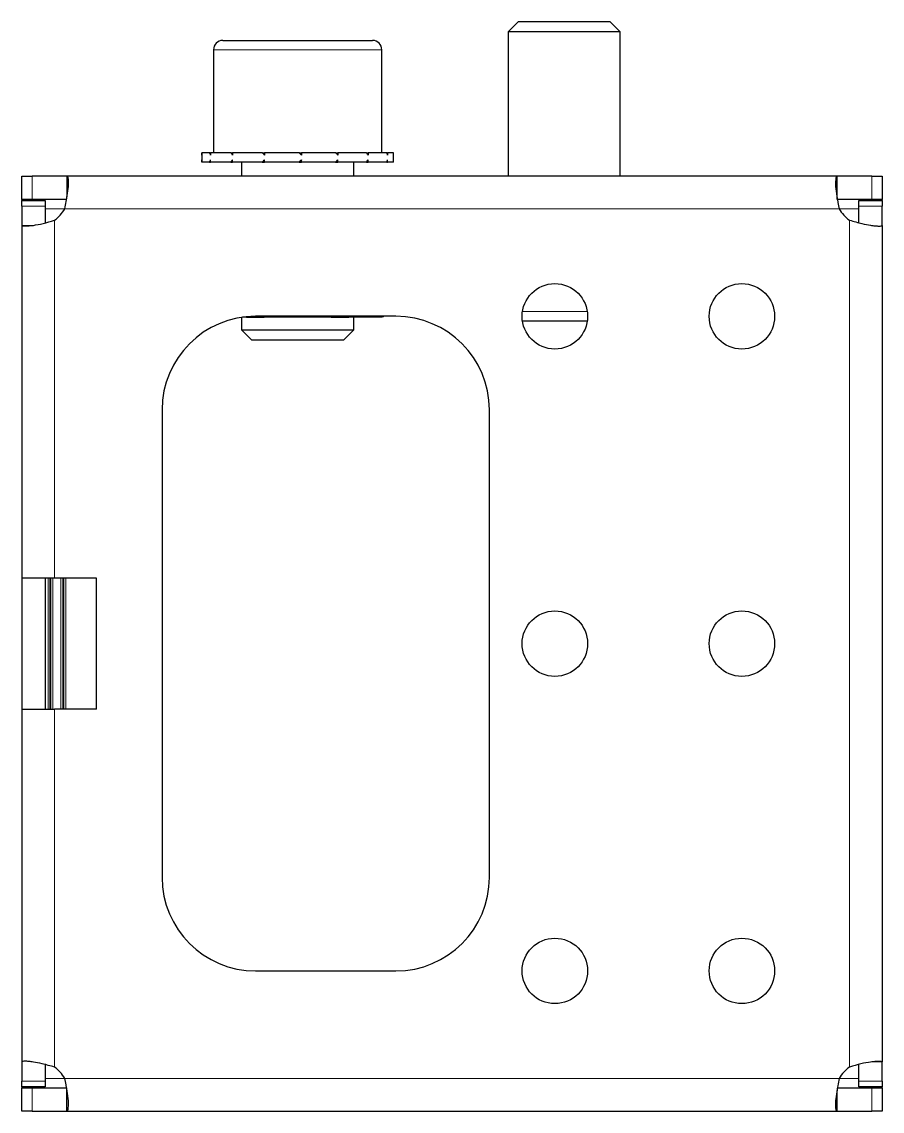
# Model space of a CAD drawing. Header units: millimetres. Extents: x -438 to 3999, y -470 to 660.
# Drawn here: x 3907.1 to 3999.1, y 194.9 to 311.4 of the extents above; entities that cross this region are included whole.
import ezdxf

# ---------------------------------------------------------------- set-up
doc = ezdxf.new("R2010")
doc.units = ezdxf.units.MM

msp = doc.modelspace()

# ---------------------------------------------------------------- linework, layer by layer
at = {"color": 7, "linetype": 'Continuous', "lineweight": 25}
for p, q in [((3960.18, 311.45), (3959.1, 310.37)), ((3970.03, 311.45), (3960.18, 311.45)), ((3971.1, 310.37), (3970.03, 311.45)), ((3959.1, 310.37), (3959.1, 294.95)), ((3971.1, 310.37), (3959.1, 310.37)), ((3971.1, 294.95), (3971.1, 310.37)), ((3928.6, 309.45), (3936.94, 309.45)), ((3936.94, 309.45), (3944.6, 309.45)), ((3927.6, 308.45), (3927.6, 297.45)), ((3945.6, 297.45), (3945.6, 308.45)), ((3926.35, 297.45), (3926.35, 296.45)), ((3926.35, 297.45), (3926.36, 297.45)), ((3926.36, 297.45), (3926.36, 297.2)), ((3927.19, 297.45), (3926.36, 297.45)), ((3927.19, 297.45), (3927.29, 297.45)), ((3927.29, 297.45), (3927.29, 297.2)), ((3929.46, 297.45), (3927.29, 297.45)), ((3929.46, 297.45), (3929.64, 297.45)), ((3929.64, 297.45), (3929.64, 297.2)), ((3932.81, 297.45), (3929.64, 297.45)), ((3932.81, 297.45), (3933.05, 297.45)), ((3933.05, 297.45), (3933.05, 297.2)), ((3936.75, 297.45), (3933.05, 297.45)), ((3936.75, 297.45), (3936.98, 297.45)), ((3936.75, 297.45), (3936.82, 297.45)), ((3936.95, 297.45), (3937, 297.45)), ((3937, 297.45), (3937, 297.2)), ((3940.66, 297.45), (3937, 297.45)), ((3940.66, 297.45), (3940.89, 297.45)), ((3940.89, 297.45), (3940.89, 297.2)), ((3943.95, 297.45), (3940.89, 297.45)), ((3943.95, 297.45), (3944.12, 297.45)), ((3944.12, 297.45), (3944.12, 297.2)), ((3946.13, 297.45), (3944.12, 297.45)), ((3946.13, 297.45), (3946.22, 297.45)), ((3946.22, 297.45), (3946.22, 297.2)), ((3946.85, 297.45), (3946.22, 297.45)), ((3946.85, 296.45), (3946.85, 297.45)), ((3926.35, 296.45), (3926.36, 296.45)), ((3926.36, 296.45), (3926.36, 296.7)), ((3927.19, 296.45), (3926.36, 296.45)), ((3927.19, 296.45), (3927.29, 296.45)), ((3927.29, 296.45), (3927.29, 296.7)), ((3929.46, 296.45), (3927.29, 296.45)), ((3929.46, 296.45), (3929.64, 296.45)), ((3929.64, 296.45), (3929.64, 296.7)), ((3932.81, 296.45), (3929.64, 296.45)), ((3930.6, 296.45), (3930.6, 294.95)), ((3932.81, 296.45), (3933.05, 296.45)), ((3933.05, 296.45), (3933.05, 296.7)), ((3936.75, 296.45), (3933.05, 296.45)), ((3936.75, 296.45), (3936.9, 296.45)), ((3936.9, 296.45), (3937, 296.45)), ((3937, 296.45), (3937, 296.7)), ((3940.66, 296.45), (3937, 296.45)), ((3940.66, 296.45), (3940.89, 296.45)), ((3940.89, 296.45), (3940.89, 296.7)), ((3943.95, 296.45), (3940.89, 296.45)), ((3942.6, 294.95), (3942.6, 296.45)), ((3943.95, 296.45), (3944.12, 296.45)), ((3944.12, 296.45), (3944.12, 296.7)), ((3946.13, 296.45), (3944.12, 296.45)), ((3946.13, 296.45), (3946.22, 296.45)), ((3946.22, 296.45), (3946.22, 296.7)), ((3946.85, 296.45), (3946.22, 296.45)), ((3907.1, 292.45), (3907.1, 294.95)), ((3907.1, 294.95), (3908.21, 294.95)), ((3911.93, 294.95), (3908.21, 294.95)), ((3911.93, 294.95), (3911.93, 292.73)), ((3994.27, 294.95), (3911.93, 294.95)), ((3994.27, 292.45), (3994.27, 294.95)), ((3997.99, 294.95), (3994.27, 294.95)), ((3997.99, 294.95), (3999.1, 294.95)), ((3999.1, 294.95), (3999.1, 292.45)), ((3908.21, 292.45), (3907.1, 292.45)), ((3907.1, 292.45), (3907.1, 292.35)), ((3911.93, 292.45), (3908.21, 292.45)), ((3997.99, 292.45), (3994.27, 292.45)), ((3999.1, 292.45), (3997.99, 292.45)), ((3999.1, 292.35), (3999.1, 292.45)), ((3907.1, 292.35), (3909.6, 292.35)), ((3907.1, 291.74), (3907.1, 292.35)), ((3907.1, 291.74), (3907.1, 289.67)), ((3909.6, 292.35), (3909.6, 291.74)), ((3909.6, 291.74), (3909.6, 289.92)), ((3996.6, 292.35), (3999.1, 292.35)), ((3996.6, 291.74), (3996.6, 292.35)), ((3996.6, 289.9), (3996.6, 291.74)), ((3999.1, 292.35), (3999.1, 291.74)), ((3999.1, 289.67), (3999.1, 291.74)), ((3907.1, 289.67), (3908.19, 289.67)), ((3907.1, 289.67), (3907.1, 251.95)), ((3999.1, 289.67), (3999.1, 200.22)), ((3930.6, 279.83), (3930.6, 278.52)), ((3931.13, 279.85), (3930.69, 279.85)), ((3931.13, 279.85), (3933.03, 279.85)), ((3947.1, 279.95), (3932.1, 279.95)), ((3933.58, 279.85), (3933.03, 279.85)), ((3939.62, 279.85), (3933.58, 279.85)), ((3940.18, 279.85), (3939.62, 279.85)), ((3940.18, 279.85), (3942.08, 279.85)), ((3945.33, 279.85), (3942.08, 279.85)), ((3942.6, 278.52), (3942.6, 279.85)), ((3945.33, 279.85), (3945.33, 279.95)), ((3945.43, 279.85), (3945.33, 279.85)), ((3945.45, 279.85), (3945.43, 279.85)), ((3945.43, 279.85), (3945.43, 279.85)), ((3930.6, 278.52), (3931.68, 277.45)), ((3930.6, 278.52), (3936.86, 278.52)), ((3936.86, 278.52), (3942.6, 278.52)), ((3941.53, 277.45), (3942.6, 278.52)), ((3967.57, 279.45), (3960.64, 279.45)), ((3931.68, 277.45), (3936.81, 277.45)), ((3936.81, 277.45), (3941.53, 277.45)), ((3922.1, 269.95), (3922.1, 219.95)), ((3957.1, 219.95), (3957.1, 269.95)), ((3910.6, 251.95), (3907.1, 251.95)), ((3907.1, 251.95), (3907.1, 237.95)), ((3909.6, 251.95), (3909.6, 237.95)), ((3915.1, 251.95), (3910.6, 251.95)), ((3915.1, 237.95), (3915.1, 251.95)), ((3907.1, 237.95), (3910.6, 237.95)), ((3907.1, 237.95), (3907.1, 200.22)), ((3915.1, 237.95), (3910.6, 237.95)), ((3932.1, 209.95), (3947.1, 209.95)), ((3907.1, 200.22), (3907.1, 198.16)), ((3909.6, 200), (3909.6, 198.16)), ((3996.6, 198.16), (3996.6, 199.98)), ((3999.1, 200.22), (3998.01, 200.22)), ((3999.1, 198.16), (3999.1, 200.22)), ((3907.1, 197.55), (3907.1, 198.16)), ((3909.6, 198.16), (3909.6, 197.55)), ((3996.6, 197.55), (3996.6, 198.16)), ((3999.1, 198.16), (3999.1, 197.55)), ((3909.6, 197.55), (3907.1, 197.55)), ((3907.1, 197.55), (3907.1, 197.45)), ((3907.1, 194.95), (3907.1, 197.45)), ((3907.1, 197.45), (3908.21, 197.45)), ((3908.21, 197.45), (3911.93, 197.45)), ((3911.93, 194.95), (3911.93, 197.45)), ((3994.27, 197.45), (3997.99, 197.45)), ((3994.27, 194.95), (3994.27, 197.16)), ((3999.1, 197.55), (3996.6, 197.55)), ((3997.99, 197.45), (3999.1, 197.45)), ((3999.1, 197.45), (3999.1, 197.55)), ((3999.1, 197.45), (3999.1, 194.95)), ((3908.21, 194.95), (3907.1, 194.95)), ((3908.21, 194.95), (3911.93, 194.95)), ((3911.93, 194.95), (3994.27, 194.95)), ((3994.27, 194.95), (3997.99, 194.95)), ((3999.1, 194.95), (3997.99, 194.95))]:
    msp.add_line(p, q, dxfattribs=at)
at = {"color": 8, "linetype": 'Continuous', "lineweight": 18}
for p, q in [((3936.98, 308.45), (3927.6, 308.45)), ((3945.6, 308.45), (3936.98, 308.45)), ((3908.21, 294.95), (3908.21, 292.45)), ((3997.99, 292.45), (3997.99, 294.95)), ((3909.6, 291.74), (3907.1, 291.74)), ((3909.6, 291.45), (3911.69, 291.45)), ((3911.69, 291.45), (3994.51, 291.45)), ((3994.51, 291.45), (3996.6, 291.45)), ((3999.1, 291.74), (3996.6, 291.74)), ((3910.6, 290.23), (3910.6, 251.95)), ((3995.6, 290.23), (3995.6, 199.67)), ((3933.03, 279.95), (3933.03, 279.85)), ((3933.58, 279.95), (3933.58, 279.85)), ((3939.62, 279.95), (3939.62, 279.85)), ((3940.18, 279.95), (3940.18, 279.85)), ((3960.64, 280.45), (3967.57, 280.45)), ((3909.91, 237.95), (3909.91, 251.95)), ((3910.11, 251.95), (3910.11, 237.95)), ((3910.21, 237.95), (3910.21, 251.95)), ((3910.41, 251.95), (3910.41, 237.95)), ((3911.29, 237.95), (3911.29, 251.95)), ((3911.49, 251.95), (3911.49, 237.95)), ((3911.6, 237.95), (3911.6, 251.95)), ((3911.8, 251.95), (3911.8, 237.95)), ((3910.6, 237.95), (3910.6, 199.67)), ((3907.1, 198.16), (3909.6, 198.16)), ((3911.69, 198.45), (3909.6, 198.45)), ((3911.69, 198.45), (3994.51, 198.45)), ((3996.6, 198.45), (3994.51, 198.45)), ((3996.6, 198.16), (3999.1, 198.16)), ((3908.21, 197.45), (3908.21, 194.95)), ((3997.99, 194.95), (3997.99, 197.45))]:
    msp.add_line(p, q, dxfattribs=at)
at = {"color": 7, "linetype": 'Continuous', "lineweight": 25}
for centre in [(3964.1, 279.95), (3984.1, 279.95), (3964.1, 244.95), (3984.1, 244.95), (3964.1, 209.95), (3984.1, 209.95)]:
    msp.add_circle(centre, 3.5, dxfattribs=at)
for centre, radius, start, end in [((3928.6, 308.45), 1, 90, 180), ((3944.6, 308.45), 1, 0, 90), ((3908.6, 293.1), 3.5, 304.8499, 331.8729), ((3997.6, 293.1), 3.5, 208.1271, 235.1501), ((3932.1, 269.95), 10, 90, 180), ((3947.1, 269.95), 10, 0, 90), ((3932.1, 219.95), 10, 180, 270), ((3947.1, 219.95), 10, 270, 0), ((3908.6, 196.8), 3.5, 28.1271, 55.1501), ((3997.6, 196.8), 3.5, 124.8499, 151.8729)]:
    msp.add_arc(centre, radius, start, end, dxfattribs=at)
for points, knots in [([(3926.36, 297.2), (3926.36, 297.24), (3926.36, 297.3), (3926.35, 297.38), (3926.35, 297.43), (3926.35, 297.45)], [0, 0, 0, 0, 0.499981, 0.749988, 1, 1, 1, 1]), ([(3927.29, 297.2), (3927.27, 297.24), (3927.25, 297.3), (3927.21, 297.38), (3927.2, 297.43), (3927.19, 297.45)], [0, 0, 0, 0, 0.499981, 0.749988, 1, 1, 1, 1]), ([(3929.64, 297.2), (3929.61, 297.24), (3929.56, 297.3), (3929.5, 297.38), (3929.47, 297.43), (3929.46, 297.45)], [0, 0, 0, 0, 0.499981, 0.749988, 1, 1, 1, 1]), ([(3933.05, 297.2), (3933.01, 297.24), (3932.95, 297.3), (3932.87, 297.38), (3932.83, 297.43), (3932.81, 297.45)], [0, 0, 0, 0, 0.4999808, 0.7499881, 1, 1, 1, 1]), ([(3937, 297.2), (3936.96, 297.24), (3936.89, 297.3), (3936.81, 297.38), (3936.77, 297.43), (3936.75, 297.45)], [0, 0, 0, 0, 0.499981, 0.749988, 1, 1, 1, 1]), ([(3937, 297.2), (3936.98, 297.27), (3936.95, 297.4), (3936.91, 297.43), (3936.9, 297.45)], [0, 0, 0, 0, 0.561794, 1, 1, 1, 1]), ([(3940.89, 297.2), (3940.85, 297.24), (3940.79, 297.3), (3940.72, 297.38), (3940.68, 297.43), (3940.66, 297.45)], [0, 0, 0, 0, 0.499981, 0.749988, 1, 1, 1, 1]), ([(3944.12, 297.2), (3944.1, 297.24), (3944.05, 297.3), (3944, 297.38), (3943.97, 297.43), (3943.95, 297.45)], [0, 0, 0, 0, 0.499981, 0.749988, 1, 1, 1, 1]), ([(3946.22, 297.2), (3946.2, 297.24), (3946.18, 297.3), (3946.15, 297.38), (3946.13, 297.43), (3946.13, 297.45)], [0, 0, 0, 0, 0.499981, 0.749988, 1, 1, 1, 1]), ([(3926.35, 296.45), (3926.35, 296.47), (3926.35, 296.51), (3926.36, 296.59), (3926.36, 296.66), (3926.36, 296.7)], [0, 0, 0, 0, 0.25014, 0.50028, 1, 1, 1, 1]), ([(3927.19, 296.45), (3927.2, 296.47), (3927.21, 296.51), (3927.25, 296.59), (3927.27, 296.66), (3927.29, 296.7)], [0, 0, 0, 0, 0.25014, 0.50028, 1, 1, 1, 1]), ([(3929.46, 296.45), (3929.47, 296.47), (3929.5, 296.51), (3929.56, 296.59), (3929.61, 296.66), (3929.64, 296.7)], [0, 0, 0, 0, 0.25014, 0.50028, 1, 1, 1, 1]), ([(3932.81, 296.45), (3932.83, 296.47), (3932.87, 296.51), (3932.95, 296.59), (3933.01, 296.66), (3933.05, 296.7)], [0, 0, 0, 0, 0.2501401, 0.5002802, 1, 1, 1, 1]), ([(3936.75, 296.45), (3936.77, 296.47), (3936.81, 296.51), (3936.89, 296.59), (3936.96, 296.66), (3937, 296.7)], [0, 0, 0, 0, 0.25014, 0.50028, 1, 1, 1, 1]), ([(3937, 296.7), (3936.98, 296.62), (3936.95, 296.49), (3936.91, 296.46), (3936.9, 296.45)], [0, 0, 0, 0, 0.561794, 1, 1, 1, 1]), ([(3940.66, 296.45), (3940.68, 296.47), (3940.72, 296.51), (3940.79, 296.59), (3940.85, 296.66), (3940.89, 296.7)], [0, 0, 0, 0, 0.25014, 0.50028, 1, 1, 1, 1]), ([(3943.95, 296.45), (3943.97, 296.47), (3944, 296.51), (3944.05, 296.59), (3944.1, 296.66), (3944.12, 296.7)], [0, 0, 0, 0, 0.25014, 0.50028, 1, 1, 1, 1]), ([(3946.13, 296.45), (3946.13, 296.47), (3946.15, 296.51), (3946.18, 296.59), (3946.2, 296.66), (3946.22, 296.7)], [0, 0, 0, 0, 0.25014, 0.50028, 1, 1, 1, 1]), ([(3911.69, 291.45), (3911.74, 291.71), (3911.84, 292.2), (3911.99, 293.02), (3912.09, 293.73), (3912.11, 294.29), (3912.09, 294.65), (3912.03, 294.9), (3911.97, 294.93), (3911.93, 294.95)], [0, 0, 0, 0, 0.144067, 0.271276, 0.474907, 0.597997, 0.726338, 0.860245, 1, 1, 1, 1]), ([(3994.27, 294.95), (3994.24, 294.93), (3994.18, 294.89), (3994.11, 294.53), (3994.09, 293.86), (3994.23, 292.76), (3994.42, 291.89), (3994.51, 291.45)], [0, 0, 0, 0, 0.16069, 0.301312, 0.521951, 0.753573, 1, 1, 1, 1]), ([(3907.1, 289.67), (3907.13, 289.66), (3907.17, 289.63), (3907.57, 289.61), (3908.28, 289.65), (3909.38, 289.87), (3910.19, 290.1), (3910.6, 290.23)], [0, 0, 0, 0, 0.17084, 0.319217, 0.548103, 0.767822, 1, 1, 1, 1]), ([(3995.6, 290.23), (3996.06, 290.1), (3996.86, 289.88), (3997.77, 289.69), (3998.36, 289.62), (3998.76, 289.6), (3999.05, 289.61), (3999.08, 289.65), (3999.1, 289.67)], [0, 0, 0, 0, 0.2541487, 0.4482127, 0.5749082, 0.7088724, 0.8504677, 1, 1, 1, 1]), ([(3942.35, 279.95), (3942.33, 279.92), (3942.28, 279.87), (3942.18, 279.85), (3942.1, 279.85), (3942.08, 279.85)], [0, 0, 0, 0, 0.319957, 0.82406, 1, 1, 1, 1]), ([(3945.81, 279.95), (3945.77, 279.92), (3945.67, 279.87), (3945.54, 279.85), (3945.48, 279.85), (3945.45, 279.85)], [0, 0, 0, 0, 0.34226, 0.727317, 1, 1, 1, 1]), ([(3910.6, 199.67), (3910.15, 199.79), (3909.34, 200.01), (3908.43, 200.21), (3907.84, 200.27), (3907.44, 200.3), (3907.16, 200.28), (3907.12, 200.24), (3907.1, 200.22)], [0, 0, 0, 0, 0.254149, 0.448213, 0.574908, 0.708872, 0.850468, 1, 1, 1, 1]), ([(3999.1, 200.22), (3999.08, 200.24), (3999.03, 200.26), (3998.63, 200.28), (3997.92, 200.24), (3996.82, 200.02), (3996.02, 199.79), (3995.6, 199.67)], [0, 0, 0, 0, 0.17084, 0.319217, 0.548103, 0.767822, 1, 1, 1, 1]), ([(3911.93, 194.95), (3911.96, 194.97), (3912.02, 195.01), (3912.09, 195.36), (3912.11, 196.03), (3911.97, 197.14), (3911.79, 198), (3911.69, 198.45)], [0, 0, 0, 0, 0.16069, 0.301312, 0.521951, 0.753573, 1, 1, 1, 1]), ([(3994.51, 198.45), (3994.46, 198.19), (3994.36, 197.7), (3994.22, 196.87), (3994.11, 196.16), (3994.1, 195.6), (3994.12, 195.24), (3994.17, 195), (3994.24, 194.96), (3994.27, 194.95)], [0, 0, 0, 0, 0.144067, 0.271276, 0.474907, 0.597997, 0.726338, 0.860245, 1, 1, 1, 1])]:
    msp.add_open_spline(points, degree=3, knots=knots, dxfattribs=at)

doc.saveas('drawing.dxf')
